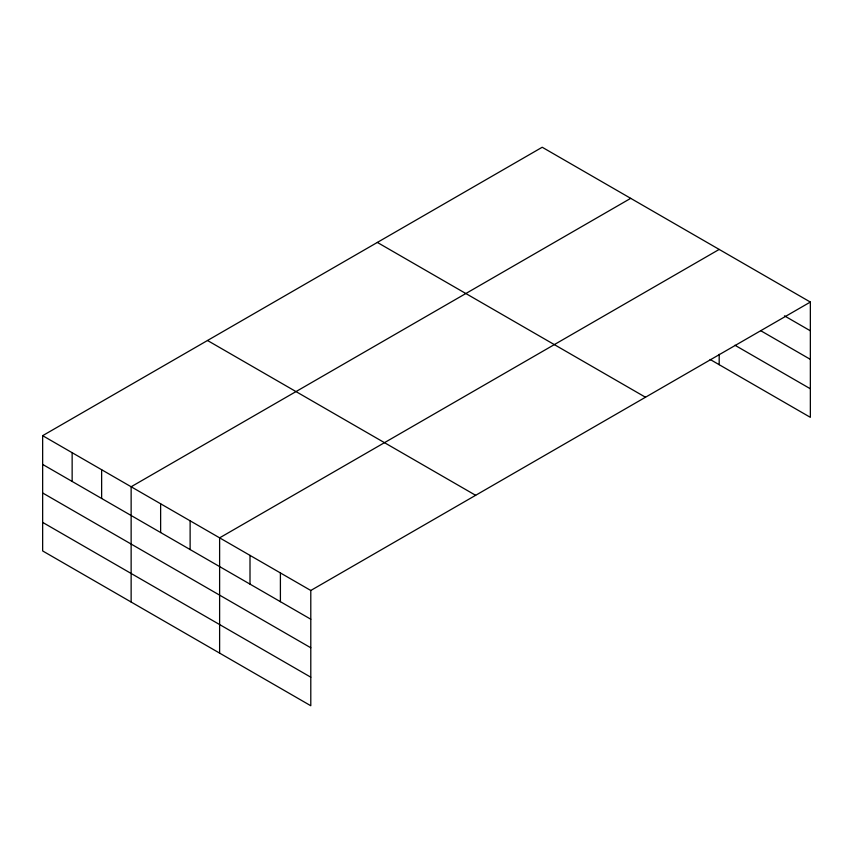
<?xml version="1.0" encoding="UTF-8"?>
<svg xmlns="http://www.w3.org/2000/svg" width="853" height="853" viewBox="0 0 853 853"><rect width="100%" height="100%" fill="white"/><g stroke="black" fill="none" stroke-linecap="round" stroke-linejoin="round"><path stroke-width="1.28" d="M810.35 302.058L542.209 147.249L42.65 435.67L42.65 550.942L310.791 705.751L310.791 590.479L810.35 302.058L810.35 417.33L710.112 359.454M630.698 198.344L131.138 486.764L131.138 602.026M719.186 249.428L219.616 537.848L219.616 653.11M784.461 315.855L810.35 330.804M760.823 330.761L810.35 359.358M734.945 345.241L810.35 388.776M377.357 242.433L645.497 397.242M207.503 340.496L475.643 495.305M42.65 435.67L310.791 590.479M42.65 464.416L310.791 619.225M42.65 492.97L310.791 647.779M42.65 522.388L310.791 677.197M719.186 354.304L719.186 364.689M280.402 572.939L280.402 601.685M250.004 555.388L250.004 584.134M190.123 520.82L190.123 549.567M160.631 503.792L160.631 532.539M101.635 469.736L101.635 498.472M72.142 452.698L72.142 481.444"/></g></svg>
